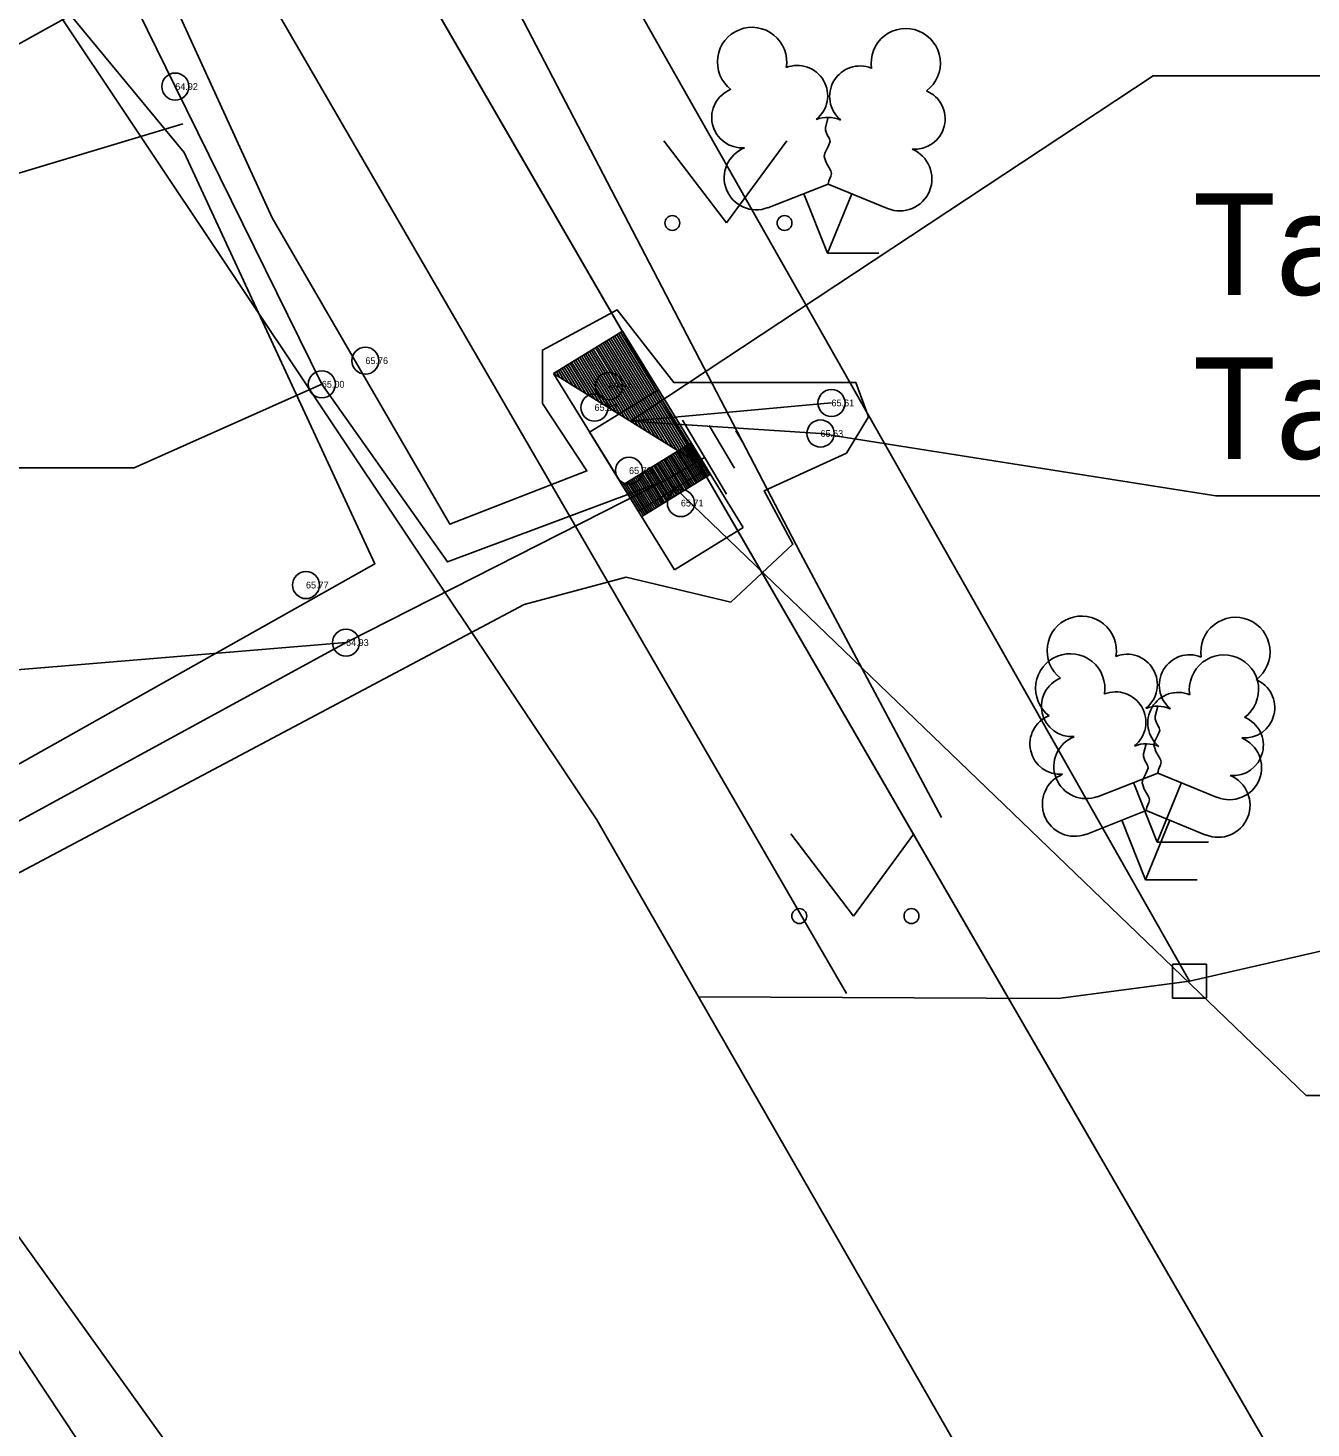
# Model space of a CAD drawing. Extents: x 641763 to 641974, y 6456840 to 6457127.
# Drawn here: x 641838.52 to 641848.01, y 6457056.65 to 6457067 of the extents above; entities that cross this region are included whole.
import ezdxf

# ---------------------------------------------------------------- set-up
doc = ezdxf.new("R2010")
doc.units = 0
for name, color, linetype in [('ABIJOONIS', 7, 'Continuous'), ('AED', 7, 'Continuous'), ('ELRAJATISMP', 7, 'Continuous'), ('HALJASTUS', 7, 'Continuous'), ('KOORDPUNKT', 7, 'Continuous'), ('MOOTKORG-EH2000', 7, 'Continuous'), ('MOOTMPUNKT', 7, 'Continuous'), ('MOOTPIIR', 7, 'Continuous'), ('MPKAABEL', 7, 'Continuous'), ('PIIR', 7, 'Continuous'), ('PUU', 7, 'Continuous'), ('SITRASS', 7, 'Continuous'), ('TEE', 7, 'Continuous'), ('VTRASS', 7, 'Continuous')]:
    doc.layers.add(name, color=color, linetype=linetype)

msp = doc.modelspace()

# ---------------------------------------------------------------- linework, layer by layer
at = {"layer": 'ABIJOONIS'}
for points in [[(641842.977, 6457064.093), (641846.84, 6457066.646), (641860.534, 6457066.646)], [(641798.172, 6457065.19), (641836.007, 6457065.19), (641839.67, 6457066.291)], [(641844.381, 6457064.002), (641847.302, 6457063.541), (641861.085, 6457063.541)], [(641843.243, 6457063.661), (641847.969, 6457059.11), (641861.663, 6457059.11)]]:
    msp.add_lwpolyline(points, dxfattribs=at)
at = {"layer": 'AED'}
for p, q in [((641847.107, 6457059.955), (641842.319, 6457068.399)), ((641846.982, 6457060.08), (641846.982, 6457059.83)), ((641846.982, 6457060.08), (641847.232, 6457060.08)), ((641847.232, 6457060.08), (641847.232, 6457059.83)), ((641846.982, 6457059.83), (641847.232, 6457059.83))]:
    msp.add_line(p, q, dxfattribs=at)
at = {"layer": 'ELRAJATISMP'}
for p, q in [((641842.918, 6457064.758), (641842.409, 6457064.445)), ((641843.48, 6457063.78), (641842.889, 6457064.74)), ((641843.512, 6457063.76), (641842.903, 6457064.749)), ((641843.544, 6457063.74), (641842.918, 6457064.758)), ((641843.127, 6457063.999), (641842.731, 6457064.643)), ((641843.159, 6457063.979), (641842.745, 6457064.652)), ((641843.192, 6457063.959), (641842.76, 6457064.66)), ((641843.224, 6457063.939), (641842.774, 6457064.669)), ((641843.256, 6457063.919), (641842.789, 6457064.678)), ((641843.288, 6457063.9), (641842.803, 6457064.687)), ((641843.32, 6457063.88), (641842.817, 6457064.696)), ((641843.352, 6457063.86), (641842.832, 6457064.705)), ((641843.384, 6457063.84), (641842.846, 6457064.713)), ((641843.416, 6457063.82), (641842.86, 6457064.722)), ((641843.448, 6457063.8), (641842.875, 6457064.731)), ((641842.743, 6457064.238), (641842.559, 6457064.537)), ((641842.775, 6457064.218), (641842.573, 6457064.545)), ((641842.807, 6457064.198), (641842.588, 6457064.554)), ((641842.839, 6457064.178), (641842.602, 6457064.563)), ((641842.871, 6457064.158), (641842.616, 6457064.572)), ((641842.903, 6457064.138), (641842.631, 6457064.581)), ((641842.935, 6457064.118), (641842.645, 6457064.59)), ((641842.967, 6457064.098), (641842.659, 6457064.598)), ((641842.999, 6457064.079), (641842.674, 6457064.607)), ((641843.031, 6457064.059), (641842.688, 6457064.616)), ((641843.063, 6457064.039), (641842.702, 6457064.625)), ((641843.095, 6457064.019), (641842.717, 6457064.634)), ((641842.409, 6457064.445), (641843.036, 6457063.427)), ((641842.409, 6457064.445), (641843.544, 6457063.74)), ((641842.422, 6457064.437), (641842.415, 6457064.448)), ((641842.454, 6457064.417), (641842.43, 6457064.457)), ((641842.486, 6457064.397), (641842.444, 6457064.466)), ((641842.519, 6457064.377), (641842.458, 6457064.475)), ((641842.551, 6457064.357), (641842.473, 6457064.484)), ((641842.583, 6457064.337), (641842.487, 6457064.492)), ((641842.615, 6457064.317), (641842.501, 6457064.501)), ((641842.647, 6457064.297), (641842.516, 6457064.51)), ((641842.679, 6457064.277), (641842.53, 6457064.519)), ((641842.711, 6457064.258), (641842.544, 6457064.528)), ((641843.184, 6457064.326), (641842.675, 6457064.013)), ((641843.81, 6457063.308), (641843.184, 6457064.326)), ((641842.675, 6457064.013), (641843.302, 6457062.995)), ((641842.917, 6457063.62), (641843.426, 6457063.933)), ((641843.39, 6457063.911), (641843.532, 6457063.679)), ((641843.403, 6457063.918), (641843.545, 6457063.687)), ((641843.416, 6457063.926), (641843.558, 6457063.695)), ((641843.222, 6457063.807), (641843.364, 6457063.576)), ((641843.232, 6457063.813), (641843.374, 6457063.582)), ((641843.245, 6457063.821), (641843.387, 6457063.59)), ((641843.258, 6457063.829), (641843.4, 6457063.598)), ((641843.27, 6457063.837), (641843.413, 6457063.606)), ((641843.28, 6457063.843), (641843.423, 6457063.612)), ((641843.293, 6457063.851), (641843.436, 6457063.62)), ((641843.306, 6457063.859), (641843.448, 6457063.628)), ((641843.319, 6457063.867), (641843.461, 6457063.636)), ((641843.329, 6457063.873), (641843.471, 6457063.642)), ((641843.342, 6457063.881), (641843.484, 6457063.65)), ((641843.354, 6457063.889), (641843.497, 6457063.657)), ((641843.367, 6457063.897), (641843.51, 6457063.665)), ((641843.377, 6457063.903), (641843.52, 6457063.672)), ((641843.036, 6457063.427), (641843.544, 6457063.74)), ((641843.064, 6457063.71), (641843.206, 6457063.479)), ((641843.077, 6457063.718), (641843.219, 6457063.486)), ((641843.087, 6457063.724), (641843.229, 6457063.493)), ((641843.099, 6457063.732), (641843.242, 6457063.501)), ((641843.112, 6457063.74), (641843.255, 6457063.508)), ((641843.125, 6457063.747), (641843.267, 6457063.516)), ((641843.135, 6457063.754), (641843.277, 6457063.522)), ((641843.148, 6457063.762), (641843.29, 6457063.53)), ((641843.161, 6457063.769), (641843.303, 6457063.538)), ((641843.173, 6457063.777), (641843.316, 6457063.546)), ((641843.184, 6457063.783), (641843.326, 6457063.552)), ((641843.196, 6457063.791), (641843.339, 6457063.56)), ((641843.209, 6457063.799), (641843.351, 6457063.568)), ((641842.93, 6457063.627), (641843.073, 6457063.396)), ((641842.943, 6457063.635), (641843.085, 6457063.404)), ((641842.956, 6457063.643), (641843.098, 6457063.412)), ((641842.962, 6457063.647), (641843.104, 6457063.416)), ((641842.974, 6457063.655), (641843.117, 6457063.423)), ((641842.987, 6457063.663), (641843.13, 6457063.431)), ((641843, 6457063.67), (641843.142, 6457063.439)), ((641843.013, 6457063.678), (641843.155, 6457063.447)), ((641843.025, 6457063.686), (641843.168, 6457063.455)), ((641843.038, 6457063.694), (641843.181, 6457063.463)), ((641843.051, 6457063.702), (641843.193, 6457063.471)), ((641843.06, 6457063.388), (641843.568, 6457063.701)), ((641843.302, 6457062.995), (641843.81, 6457063.308))]:
    msp.add_line(p, q, dxfattribs=at)
at = {"layer": 'HALJASTUS'}
for p, q in [((641843.224, 6457066.165), (641843.687, 6457065.558)), ((641843.687, 6457065.558), (641844.132, 6457066.165)), ((641844.162, 6457061.043), (641844.625, 6457060.436)), ((641844.625, 6457060.436), (641845.071, 6457061.043))]:
    msp.add_line(p, q, dxfattribs=at)
for centre in [(641843.286, 6457065.558), (641844.115, 6457065.558), (641844.224, 6457060.436), (641845.053, 6457060.436)]:
    msp.add_circle(centre, 0.055, dxfattribs=at)
at = {"layer": 'KOORDPUNKT'}
for points in [[(641830.349, 6457063.748), (641839.309, 6457063.748), (641840.696, 6457064.366)], [(641829.839, 6457062.204), (641837.816, 6457062.204), (641840.875, 6457062.457)]]:
    msp.add_lwpolyline(points, dxfattribs=at)
at = {"layer": 'MOOTMPUNKT'}
for centre in [(641839.613, 6457066.566), (641841.018, 6457064.54), (641840.696, 6457064.366), (641842.817, 6457064.352), (641844.462, 6457064.228), (641842.711, 6457064.194), (641844.381, 6457064.002), (641842.966, 6457063.728), (641843.349, 6457063.488), (641840.579, 6457062.882), (641840.875, 6457062.457)]:
    msp.add_circle(centre, 0.1, dxfattribs=at)
at = {"layer": 'MOOTPIIR'}
for points in [[(641837.941, 6457070.09), (641838.571, 6457069.483), (641838.734, 6457069.119), (641838.294, 6457068.204), (641838.714, 6457067.248), (641839.678, 6457066.078), (641841.087, 6457063.038), (641836.256, 6457060.323)], [(641838.394, 6457060.722), (641842.192, 6457062.739), (641842.946, 6457062.94), (641843.718, 6457062.756), (641844.177, 6457063.184), (641843.964, 6457063.578), (641844.572, 6457063.858), (641844.736, 6457064.126), (641844.643, 6457064.378), (641844.249, 6457064.378), (641843.635, 6457064.378), (641843.296, 6457064.378), (641842.879, 6457064.915), (641842.326, 6457064.619), (641842.326, 6457064.225), (641842.655, 6457063.726), (641841.642, 6457063.332), (641840.329, 6457065.597), (641839.256, 6457067.946)]]:
    msp.add_lwpolyline(points, dxfattribs=at)
at = {"layer": 'MPKAABEL'}
for q in [(641844.462, 6457064.228), (641844.381, 6457064.002)]:
    msp.add_line((641842.977, 6457064.093), q, dxfattribs=at)
for points in [[(641839.155, 6457070.825), (641838.894, 6457070.183), (641839.1, 6457069.615), (641839.224, 6457068.84), (641838.866, 6457068.088), (641839.613, 6457066.566), (641840.696, 6457064.366), (641841.624, 6457063.053), (641843.232, 6457063.654)], [(641839.155, 6457070.825), (641838.894, 6457070.183), (641839.1, 6457069.615), (641839.224, 6457068.84), (641838.866, 6457068.088), (641839.613, 6457066.566), (641840.696, 6457064.366), (641841.624, 6457063.053), (641843.232, 6457063.654)], [(641843.362, 6457064.1), (641843.686, 6457063.553)], [(641843.559, 6457064.061), (641843.746, 6457063.745)], [(641843.756, 6457064.022), (641843.807, 6457063.936)], [(641843.232, 6457063.654), (641843.524, 6457063.826)], [(641843.243, 6457063.661), (641840.875, 6457062.457), (641837.736, 6457060.745), (641836.651, 6457059.937), (641836.487, 6457058.92), (641838.453, 6457055.73), (641845.643, 6457043.775), (641852.791, 6457031.055), (641855.579, 6457026.211), (641856.133, 6457025.136), (641855.73, 6457024.724), (641855.256, 6457024.476)], [(641843.243, 6457063.661), (641840.875, 6457062.457), (641837.736, 6457060.745), (641836.651, 6457059.937), (641836.487, 6457058.92), (641838.453, 6457055.73), (641845.643, 6457043.775), (641852.791, 6457031.055), (641855.579, 6457026.211), (641856.133, 6457025.136), (641855.73, 6457024.724), (641855.256, 6457024.476)]]:
    msp.add_lwpolyline(points, dxfattribs=at)
at = {"layer": 'PIIR'}
for points in [[(641797.09, 6457121.48), (641829.71, 6457065.97), (641870.79, 6456996.04), (641878.67, 6456983.03), (641898.84, 6456948.28), (641920.09, 6456911.69), (641923.6, 6456905.64), (641943.12, 6456872.02), (641961.66, 6456840.12), (641974.08, 6456851.23), (641968.58, 6456851.79), (641953.51, 6456877.35), (641931.2, 6456915.64), (641914.79, 6456943.18), (641904.6, 6456960.52), (641888.11, 6456988.56), (641881.77, 6456997.43), (641858.97, 6457037.03), (641826.79, 6457092.61), (641806.51, 6457127.08), (641797.09, 6457121.48)], [(641826.79, 6457092.61), (641858.97, 6457037.03), (641891.69, 6457055.96), (641906.36, 6457064.46), (641921.34, 6457073.13), (641906.47, 6457091.24), (641890.5, 6457104.13), (641870.67, 6457107.73), (641850.34, 6457103.65), (641826.79, 6457092.61)]]:
    msp.add_lwpolyline(points, dxfattribs=at)
at = {"layer": 'PUU'}
for p, q in [((641843.992, 6457065.669), (641844.437, 6457065.844)), ((641844.432, 6457065.334), (641844.257, 6457065.774)), ((641844.432, 6457065.334), (641844.612, 6457065.774)), ((641844.437, 6457065.844), (641844.877, 6457065.664)), ((641844.812, 6457065.334), (641844.432, 6457065.334)), ((641846.428, 6457061.318), (641846.873, 6457061.493)), ((641846.873, 6457061.493), (641847.313, 6457061.313)), ((641846.868, 6457060.983), (641846.693, 6457061.423)), ((641846.868, 6457060.983), (641847.048, 6457061.423)), ((641846.343, 6457061.04), (641846.788, 6457061.215)), ((641846.783, 6457060.705), (641846.608, 6457061.145)), ((641846.783, 6457060.705), (641846.963, 6457061.145)), ((641846.788, 6457061.215), (641847.228, 6457061.035)), ((641847.248, 6457060.983), (641846.868, 6457060.983)), ((641847.163, 6457060.705), (641846.783, 6457060.705))]:
    msp.add_line(p, q, dxfattribs=at)
for points in [[(641844.437, 6457066.339), (641844.417, 6457066.264), (641844.417, 6457066.244), (641844.427, 6457066.214), (641844.447, 6457066.179), (641844.452, 6457066.159), (641844.437, 6457066.124), (641844.412, 6457066.074), (641844.407, 6457066.049), (641844.412, 6457066.034), (641844.422, 6457066.004), (641844.457, 6457065.944), (641844.462, 6457065.924), (641844.457, 6457065.904), (641844.442, 6457065.869), (641844.437, 6457065.844)], [(641846.873, 6457061.988), (641846.853, 6457061.913), (641846.853, 6457061.893), (641846.863, 6457061.863), (641846.883, 6457061.828), (641846.888, 6457061.808), (641846.873, 6457061.773), (641846.848, 6457061.723), (641846.843, 6457061.698), (641846.848, 6457061.683), (641846.858, 6457061.653), (641846.893, 6457061.593), (641846.898, 6457061.573), (641846.893, 6457061.553), (641846.878, 6457061.518), (641846.873, 6457061.493)], [(641846.788, 6457061.71), (641846.768, 6457061.635), (641846.768, 6457061.615), (641846.778, 6457061.585), (641846.798, 6457061.55), (641846.803, 6457061.53), (641846.788, 6457061.495), (641846.763, 6457061.445), (641846.758, 6457061.42), (641846.763, 6457061.405), (641846.773, 6457061.375), (641846.808, 6457061.315), (641846.813, 6457061.295), (641846.808, 6457061.275), (641846.793, 6457061.24), (641846.788, 6457061.215)]]:
    msp.add_lwpolyline(points, dxfattribs=at)
for centre, radius, start, end in [((641843.875, 6457066.748), 0.256, 111.5027, 232.5173), ((641843.875, 6457066.748), 0.256, 350.4856, 111.5002), ((641845.011, 6457066.739), 0.256, 67.6168, 188.6314), ((641845.011, 6457066.739), 0.256, 306.5997, 67.6143), ((641844.21, 6457066.498), 0.224, 308.5041, 111.5725), ((641844.673, 6457066.493), 0.225, 67.7016, 230.5126), ((641843.801, 6457066.337), 0.224, 111.4304, 274.4987), ((641845.078, 6457066.327), 0.224, 264.6183, 67.6866), ((641844.436, 6457066.101), 0.237, 66.7655, 111.5015), ((641843.906, 6457065.892), 0.237, 111.5014, 291.5004), ((641844.967, 6457065.884), 0.237, 247.6166, 67.6155), ((641846.311, 6457062.397), 0.256, 111.5027, 232.5173), ((641846.311, 6457062.397), 0.256, 350.4856, 111.5002), ((641847.447, 6457062.388), 0.256, 67.6168, 188.6314), ((641847.447, 6457062.388), 0.256, 306.5997, 67.6143), ((641846.226, 6457062.119), 0.256, 350.4856, 111.5002), ((641846.646, 6457062.147), 0.224, 308.5041, 111.5725), ((641847.109, 6457062.142), 0.225, 67.7016, 230.5126), ((641847.362, 6457062.11), 0.256, 67.6168, 188.6314), ((641846.226, 6457062.119), 0.256, 111.5027, 232.5173), ((641847.362, 6457062.11), 0.256, 306.5997, 67.6143), ((641846.237, 6457061.986), 0.224, 111.4304, 274.4987), ((641847.514, 6457061.976), 0.224, 264.6183, 67.6866), ((641846.561, 6457061.869), 0.224, 308.5041, 111.5725), ((641847.024, 6457061.864), 0.225, 67.7016, 230.5126), ((641846.872, 6457061.75), 0.237, 66.7655, 111.5015), ((641846.152, 6457061.708), 0.224, 111.4304, 274.4987), ((641847.429, 6457061.698), 0.224, 264.6183, 67.6866), ((641846.342, 6457061.541), 0.237, 111.5014, 291.5004), ((641847.403, 6457061.533), 0.237, 247.6166, 67.6155), ((641846.787, 6457061.472), 0.237, 66.7655, 111.5015), ((641846.257, 6457061.263), 0.237, 111.5014, 291.5004), ((641847.318, 6457061.255), 0.237, 247.6166, 67.6155)]:
    msp.add_arc(centre, radius, start, end, dxfattribs=at)
at = {"layer": 'SITRASS'}
msp.add_line((641837.583, 6457071.915), (641844.574, 6457059.865), dxfattribs=at)
at = {"layer": 'TEE'}
msp.add_line((641835.8, 6457071.527), (641842.729, 6457061.146), dxfattribs=at)
for points in [[(641833.427, 6457065.943), (641836.264, 6457060.526), (641841.519, 6457052.595), (641846.201, 6457044.633)], [(641860.377, 6457062.094), (641855.85, 6457061.241), (641850.055, 6457060.631), (641847.107, 6457059.955)], [(641879.591, 6456998.067), (641878.947, 6456998.656), (641872.162, 6457010.291), (641857.056, 6457036.212), (641842.729, 6457061.146)], [(641847.107, 6457059.955), (641846.137, 6457059.828), (641843.48, 6457059.839)]]:
    msp.add_lwpolyline(points, dxfattribs=at)
at = {"layer": 'VTRASS'}
for p, q in [((641828.938, 6457061.578), (641841.416, 6457068.529)), ((641841.416, 6457068.529), (641844.233, 6457063.118)), ((641844.233, 6457063.118), (641845.275, 6457061.164))]:
    msp.add_line(p, q, dxfattribs=at)
msp.add_lwpolyline([(641836.206, 6457061.199), (641840.95, 6457054.59), (641842.29, 6457052.6), (641846.89, 6457043.37), (641848.943, 6457039.924)], dxfattribs=at)

# ---------------------------------------------------------------- texts
at = {"layer": 'ABIJOONIS'}
for s, p in [('Tarbija reservtoru PL50mm 450N L=1.5m', (641847.133, 6457065.026)), ('Tarbija reservtoru PL50mm 450N L=1.4m', (641847.133, 6457063.814))]:
    msp.add_text(s, height=0.75, dxfattribs=at).set_placement(p)
at = {"layer": 'MOOTKORG-EH2000'}
for s, p in [('64.92', (641839.613, 6457066.541)), ('65.76', (641841.018, 6457064.515)), ('65.00', (641840.696, 6457064.341)), ('65.67', (641842.817, 6457064.327)), ('65.61', (641844.462, 6457064.203)), ('65.82', (641842.711, 6457064.169)), ('65.63', (641844.381, 6457063.977)), ('65.72', (641842.966, 6457063.703)), ('65.71', (641843.349, 6457063.463)), ('65.77', (641840.579, 6457062.857)), ('64.93', (641840.875, 6457062.432))]:
    msp.add_text(s, height=0.05, dxfattribs=at).set_placement(p)

doc.saveas('drawing.dxf')
